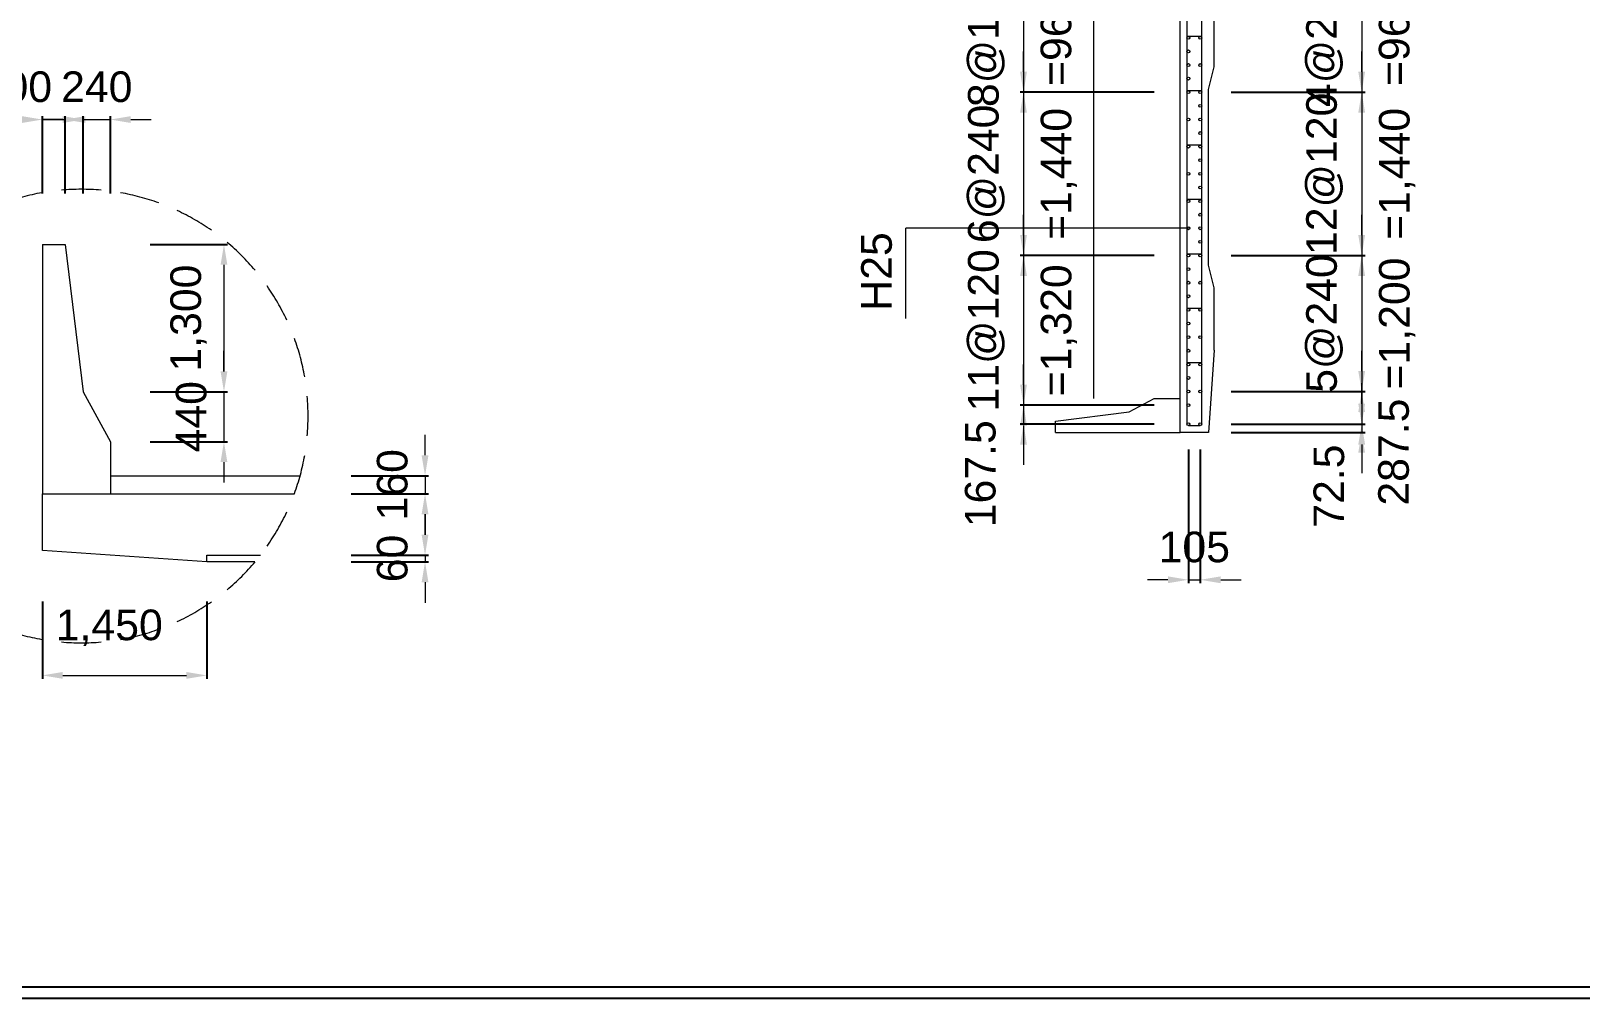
# Model space of a CAD drawing. Header units: metres. Extents: x 674733 to 752233, y -201459 to -147459.
# Drawn here: x 699027 to 712691, y -201459 to -192930 of the extents above; entities that cross this region are included whole.
import ezdxf

# ---------------------------------------------------------------- set-up
doc = ezdxf.new("R2010")
doc.units = ezdxf.units.M
doc.header["$MEASUREMENT"] = 0
doc.layers.get('Defpoints').update_dxf_attribs({"lineweight": 0})
for name, color, linetype, lineweight in [('A-DIM01', 1, 'Continuous', 0), ('Concrete', 4, 'Continuous', 0), ('Dimension Line', 2, 'Continuous', 0), ('L3', 6, 'Continuous', 0), ('Steel Girder', 6, 'Continuous', 0)]:
    doc.layers.add(name, color=color, linetype=linetype, lineweight=lineweight)
doc.styles.add('style2', font='arial.ttf')
doc.styles.add('돋움', font='')
doc.styles.get('돋움').set_extended_font_data('Dotum')
doc.dimstyles.new('DIM01', dxfattribs={"dimtxt": 3.5, "dimasz": 0.8, "dimexe": 2, "dimexo": 10, "dimgap": 1.25, "dimtad": 1, "dimdec": 0, "dimzin": 0, "dimtxsty": '돋움', "dimcen": 0.09, "dimclrd": 1, "dimclre": 1, "dimclrt": 256, "dimadec": 0, "dimazin": 0, "dimtfac": 0.072, "dimtdec": 0, "dimtix": 1, "dimtmove": 2, "dimatfit": 3, "dimfxl": 1, "dimtolj": 1, "dimtzin": 0, "dimlwd": -1, "dimarcsym": 0})

# ---------------------------------------------------------------- blocks, each defined once
blk = doc.blocks.new('*U125')
at = {"layer": 'Dimension Line'}
for start, end in [(105, 110), (100, 105), (90, 95), (85, 90), (75, 80), (70, 75), (115, 120), (60, 65), (120, 125), (55, 60), (130, 135), (45, 50), (135, 140), (40, 45), (145, 150), (30, 35), (150, 155), (25, 30), (160, 165), (15, 20), (165, 170), (10, 15), (175, 180), (0, 5), (0, 5), (180, 185), (355, 0), (190, 195), (345, 350), (195, 200), (340, 345), (205, 210), (330, 335), (210, 215), (325, 330), (220, 225), (315, 320), (225, 230), (310, 315), (235, 240), (300, 305), (240, 245), (295, 300), (250, 255), (285, 290), (255, 260), (265, 270), (270, 275), (280, 285)]:
    blk.add_arc((-0.000011, -0.000025, 0.000035), 500, start, end, dxfattribs=at)
blk = doc.blocks.new('*D344')
at = {"layer": 'A-DIM01', "color": 1}
for p, q in [((707776.516866, -192329.944444), (707776.516866, -192149.944444)), ((707776.516866, -192509.944444), (707776.516866, -193469.944444)), ((707776.516866, -193649.944444), (707776.516866, -193829.944444))]:
    blk.add_line(p, q, dxfattribs=at)
at = {"layer": 'A-DIM01', "color": 1, "lineweight": -2}
for p, q in [((708927.145002, -192509.944444), (707746.516866, -192509.944444)), ((708927.145002, -193469.944444), (707746.516866, -193469.944444))]:
    blk.add_line(p, q, dxfattribs=at)
at = {"layer": 'A-DIM01', "color": 1}
for points in [[(707746.516866, -192329.944444), (707806.516866, -192329.944444), (707776.516866, -192509.944444)], [(707746.516866, -193649.944444), (707806.516866, -193649.944444), (707776.516866, -193469.944444)]]:
    blk.add_solid(points, dxfattribs=at)
at = {"layer": 'Defpoints', "color": 0}
for p in [(709077.145002, -192509.944444), (707776.516866, -193469.944444), (709077.145002, -193469.944444)]:
    blk.add_point(p, dxfattribs=at)
at = {"layer": 'A-DIM01', "color": 7, "char_height": 270, "attachment_point": 5, "rotation": 90, "style": 'style2'}
for s, insert in [('\\A1;8@120', (707449.340877, -192989.944444)), ('\\A1;=960', (708064.371572, -192989.944444))]:
    blk.add_mtext(s, dxfattribs=dict(at, insert=insert))
blk = doc.blocks.new('*D346')
at = {"layer": 'A-DIM01', "color": 1}
for p, q in [((707776.516866, -193289.944444), (707776.516866, -193109.944444)), ((707776.516866, -193469.944444), (707776.516866, -194909.944444)), ((707776.516866, -195089.944444), (707776.516866, -195269.944444))]:
    blk.add_line(p, q, dxfattribs=at)
at = {"layer": 'A-DIM01', "color": 1, "lineweight": -2}
for p, q in [((708927.145002, -193469.944444), (707746.516866, -193469.944444)), ((708927.145002, -194909.944444), (707746.516866, -194909.944444))]:
    blk.add_line(p, q, dxfattribs=at)
at = {"layer": 'A-DIM01', "color": 1}
for points in [[(707746.516866, -193289.944444), (707806.516866, -193289.944444), (707776.516866, -193469.944444)], [(707746.516866, -195089.944444), (707806.516866, -195089.944444), (707776.516866, -194909.944444)]]:
    blk.add_solid(points, dxfattribs=at)
at = {"layer": 'Defpoints', "color": 0}
for p in [(709077.145002, -193469.944444), (707776.516866, -194909.944444), (709077.145002, -194909.944444)]:
    blk.add_point(p, dxfattribs=at)
at = {"layer": 'A-DIM01', "color": 7, "char_height": 270, "attachment_point": 5, "rotation": 90, "style": 'style2'}
for s, insert in [('\\A1;6@240', (707449.340877, -194189.944444)), ('\\A1;=1,440', (708088.77471, -194189.944444))]:
    blk.add_mtext(s, dxfattribs=dict(at, insert=insert))
blk = doc.blocks.new('*D348')
at = {"layer": 'A-DIM01', "color": 1}
for p, q in [((707776.516866, -194729.944444), (707776.516866, -194549.944444)), ((707776.516866, -194909.944444), (707776.516866, -196229.944444)), ((707776.516866, -196409.944444), (707776.516866, -196589.944444))]:
    blk.add_line(p, q, dxfattribs=at)
at = {"layer": 'A-DIM01', "color": 1, "lineweight": -2}
for p, q in [((708927.145002, -194909.944444), (707746.516866, -194909.944444)), ((708927.145002, -196229.944444), (707746.516866, -196229.944444))]:
    blk.add_line(p, q, dxfattribs=at)
at = {"layer": 'A-DIM01', "color": 1}
for points in [[(707746.516866, -194729.944444), (707806.516866, -194729.944444), (707776.516866, -194909.944444)], [(707746.516866, -196409.944444), (707806.516866, -196409.944444), (707776.516866, -196229.944444)]]:
    blk.add_solid(points, dxfattribs=at)
at = {"layer": 'Defpoints', "color": 0}
for p in [(709077.145002, -194909.944444), (707776.516866, -196229.944444), (709077.145002, -196229.944444)]:
    blk.add_point(p, dxfattribs=at)
at = {"layer": 'A-DIM01', "color": 7, "char_height": 270, "attachment_point": 5, "rotation": 90, "style": 'style2'}
for s, insert in [('\\A1;11@120', (707449.340877, -195569.944444)), ('\\A1;=1,320', (708088.77471, -195569.944444))]:
    blk.add_mtext(s, dxfattribs=dict(at, insert=insert))
blk = doc.blocks.new('*D350')
at = {"layer": 'A-DIM01', "color": 1}
for p, q in [((707776.516866, -196049.944444), (707776.516866, -195869.944444)), ((707776.516866, -196229.944444), (707776.516866, -196397.444444)), ((707776.516866, -196577.444444), (707776.516866, -196757.444444))]:
    blk.add_line(p, q, dxfattribs=at)
at = {"layer": 'A-DIM01', "color": 1, "lineweight": -2}
for p, q in [((708927.145002, -196229.944444), (707746.516866, -196229.944444)), ((708927.145002, -196397.444444), (707746.516866, -196397.444444))]:
    blk.add_line(p, q, dxfattribs=at)
at = {"layer": 'A-DIM01', "color": 1}
for points in [[(707746.516866, -196049.944444), (707806.516866, -196049.944444), (707776.516866, -196229.944444)], [(707746.516866, -196577.444444), (707806.516866, -196577.444444), (707776.516866, -196397.444444)]]:
    blk.add_solid(points, dxfattribs=at)
at = {"layer": 'Defpoints', "color": 0}
for p in [(709077.145002, -196229.944444), (707776.516866, -196397.444444), (709077.145002, -196397.444444)]:
    blk.add_point(p, dxfattribs=at)
at = {"layer": 'A-DIM01', "color": 7, "insert": (707396.759021, -196834.610677), "char_height": 270, "attachment_point": 5, "rotation": 90, "style": 'style2'}
blk.add_mtext('\\A1;167.5', dxfattribs=at)
blk = doc.blocks.new('*D352')
at = {"layer": 'A-DIM01', "color": 1, "lineweight": -2}
for p, q in [((709229.645002, -196619.944444), (709229.645002, -197800.200717)), ((709334.645002, -196619.944444), (709334.645002, -197800.200717))]:
    blk.add_line(p, q, dxfattribs=at)
at = {"layer": 'A-DIM01', "color": 1}
for p, q in [((709049.645002, -197770.200717), (708869.645002, -197770.200717)), ((709229.645002, -197770.200717), (709334.645002, -197770.200717)), ((709514.645002, -197770.200717), (709694.645002, -197770.200717))]:
    blk.add_line(p, q, dxfattribs=at)
for points in [[(709049.645002, -197740.200717), (709049.645002, -197800.200717), (709229.645002, -197770.200717)], [(709514.645002, -197740.200717), (709514.645002, -197800.200717), (709334.645002, -197770.200717)]]:
    blk.add_solid(points, dxfattribs=at)
at = {"layer": 'Defpoints', "color": 0}
for p in [(709229.645002, -196469.944444), (709334.645002, -196469.944444), (709334.645002, -197770.200717)]:
    blk.add_point(p, dxfattribs=at)
at = {"layer": 'A-DIM01', "color": 7, "insert": (709282.145002, -197482.346011), "char_height": 270, "attachment_point": 5, "style": 'style2'}
blk.add_mtext('\\A1;105', dxfattribs=at)
blk = doc.blocks.new('*D370')
at = {"layer": 'A-DIM01', "color": 1}
for p, q in [((710757.773139, -192329.944444), (710757.773139, -192149.944444)), ((710757.773139, -192509.944444), (710757.773139, -193469.944444)), ((710757.773139, -193649.944444), (710757.773139, -193829.944444))]:
    blk.add_line(p, q, dxfattribs=at)
at = {"layer": 'A-DIM01', "color": 1, "lineweight": -2}
for p, q in [((709607.145002, -192509.944444), (710787.773139, -192509.944444)), ((709607.145002, -193469.944444), (710787.773139, -193469.944444))]:
    blk.add_line(p, q, dxfattribs=at)
at = {"layer": 'A-DIM01', "color": 1}
for points in [[(710727.773139, -192329.944444), (710787.773139, -192329.944444), (710757.773139, -192509.944444)], [(710727.773139, -193649.944444), (710787.773139, -193649.944444), (710757.773139, -193469.944444)]]:
    blk.add_solid(points, dxfattribs=at)
at = {"layer": 'Defpoints', "color": 0}
for p in [(709457.145002, -192509.944444), (709457.145002, -193469.944444), (710757.773139, -193469.944444)]:
    blk.add_point(p, dxfattribs=at)
at = {"layer": 'A-DIM01', "color": 7, "char_height": 270, "attachment_point": 5, "rotation": 90, "style": 'style2'}
for s, insert in [('\\A1;4@240', (710430.59715, -192989.944444)), ('\\A1;=960', (711045.627846, -192989.944444))]:
    blk.add_mtext(s, dxfattribs=dict(at, insert=insert))
blk = doc.blocks.new('*D372')
at = {"layer": 'A-DIM01', "color": 1}
for p, q in [((710757.773139, -193289.944444), (710757.773139, -193109.944444)), ((710757.773139, -193469.944444), (710757.773139, -194909.944444)), ((710757.773139, -195089.944444), (710757.773139, -195269.944444))]:
    blk.add_line(p, q, dxfattribs=at)
at = {"layer": 'A-DIM01', "color": 1, "lineweight": -2}
for p, q in [((709607.145002, -193469.944444), (710787.773139, -193469.944444)), ((709607.145002, -194909.944444), (710787.773139, -194909.944444))]:
    blk.add_line(p, q, dxfattribs=at)
at = {"layer": 'A-DIM01', "color": 1}
for points in [[(710727.773139, -193289.944444), (710787.773139, -193289.944444), (710757.773139, -193469.944444)], [(710727.773139, -195089.944444), (710787.773139, -195089.944444), (710757.773139, -194909.944444)]]:
    blk.add_solid(points, dxfattribs=at)
at = {"layer": 'Defpoints', "color": 0}
for p in [(709457.145002, -193469.944444), (709457.145002, -194909.944444), (710757.773139, -194909.944444)]:
    blk.add_point(p, dxfattribs=at)
at = {"layer": 'A-DIM01', "color": 7, "char_height": 270, "attachment_point": 5, "rotation": 90, "style": 'style2'}
for s, insert in [('\\A1;12@120', (710430.59715, -194189.944444)), ('\\A1;=1,440', (711070.030984, -194189.944444))]:
    blk.add_mtext(s, dxfattribs=dict(at, insert=insert))
blk = doc.blocks.new('*D374')
at = {"layer": 'A-DIM01', "color": 1}
for p, q in [((710757.773139, -194729.944444), (710757.773139, -194549.944444)), ((710757.773139, -194909.944444), (710757.773139, -196109.944444)), ((710757.773139, -196289.944444), (710757.773139, -196469.944444))]:
    blk.add_line(p, q, dxfattribs=at)
at = {"layer": 'A-DIM01', "color": 1, "lineweight": -2}
for p, q in [((709607.145002, -194909.944444), (710787.773139, -194909.944444)), ((709607.145002, -196109.944444), (710787.773139, -196109.944444))]:
    blk.add_line(p, q, dxfattribs=at)
at = {"layer": 'A-DIM01', "color": 1}
for points in [[(710727.773139, -194729.944444), (710787.773139, -194729.944444), (710757.773139, -194909.944444)], [(710727.773139, -196289.944444), (710787.773139, -196289.944444), (710757.773139, -196109.944444)]]:
    blk.add_solid(points, dxfattribs=at)
at = {"layer": 'Defpoints', "color": 0}
for p in [(709457.145002, -194909.944444), (709457.145002, -196109.944444), (710757.773139, -196109.944444)]:
    blk.add_point(p, dxfattribs=at)
at = {"layer": 'A-DIM01', "color": 7, "char_height": 270, "attachment_point": 5, "rotation": 90, "style": 'style2'}
for s, insert in [('\\A1;5@240', (710430.59715, -195509.944444)), ('\\A1;=1,200', (711070.030984, -195509.944444))]:
    blk.add_mtext(s, dxfattribs=dict(at, insert=insert))
blk = doc.blocks.new('*D376')
at = {"layer": 'A-DIM01', "color": 1}
for p, q in [((710757.773139, -195929.944444), (710757.773139, -195749.944444)), ((710757.773139, -196109.944444), (710757.773139, -196397.444444)), ((710757.773139, -196577.444444), (710757.773139, -196757.444444))]:
    blk.add_line(p, q, dxfattribs=at)
at = {"layer": 'A-DIM01', "color": 1, "lineweight": -2}
for p, q in [((709607.145002, -196109.944444), (710787.773139, -196109.944444)), ((709607.145002, -196397.444444), (710787.773139, -196397.444444))]:
    blk.add_line(p, q, dxfattribs=at)
at = {"layer": 'A-DIM01', "color": 1}
for points in [[(710727.773139, -195929.944444), (710787.773139, -195929.944444), (710757.773139, -196109.944444)], [(710727.773139, -196577.444444), (710787.773139, -196577.444444), (710757.773139, -196397.444444)]]:
    blk.add_solid(points, dxfattribs=at)
at = {"layer": 'Defpoints', "color": 0}
for p in [(709457.145002, -196109.944444), (709457.145002, -196397.444444), (710757.773139, -196397.444444)]:
    blk.add_point(p, dxfattribs=at)
at = {"layer": 'A-DIM01', "color": 7, "insert": (711040.242337, -196644.099181), "char_height": 270, "attachment_point": 5, "rotation": 90, "style": 'style2'}
blk.add_mtext('\\A1;287.5', dxfattribs=at)
blk = doc.blocks.new('*D378')
at = {"layer": 'A-DIM01', "color": 1}
for p, q in [((710757.773139, -196217.444444), (710757.773139, -196037.444444)), ((710757.773139, -196397.444444), (710757.773139, -196469.944444)), ((710757.773139, -196649.944444), (710757.773139, -196829.944444))]:
    blk.add_line(p, q, dxfattribs=at)
at = {"layer": 'A-DIM01', "color": 1, "lineweight": -2}
for p, q in [((709607.145002, -196397.444444), (710787.773139, -196397.444444)), ((709607.145002, -196469.944444), (710787.773139, -196469.944444))]:
    blk.add_line(p, q, dxfattribs=at)
at = {"layer": 'A-DIM01', "color": 1}
for points in [[(710727.773139, -196217.444444), (710787.773139, -196217.444444), (710757.773139, -196397.444444)], [(710727.773139, -196649.944444), (710787.773139, -196649.944444), (710757.773139, -196469.944444)]]:
    blk.add_solid(points, dxfattribs=at)
at = {"layer": 'Defpoints', "color": 0}
for p in [(709457.145002, -196397.444444), (709457.145002, -196469.944444), (710757.773139, -196469.944444)]:
    blk.add_point(p, dxfattribs=at)
at = {"layer": 'A-DIM01', "color": 7, "insert": (710469.918432, -196944.110291), "char_height": 270, "attachment_point": 5, "rotation": 90, "style": 'style2'}
blk.add_mtext('\\A1;72.5', dxfattribs=at)
blk = doc.blocks.new('*D438')
at = {"layer": 'A-DIM01', "color": 1}
for p, q in [((698946.946066, -193711.042575), (698766.946066, -193711.042575)), ((699126.946066, -193711.042575), (699326.946066, -193711.042575)), ((699506.946066, -193711.042575), (699686.946066, -193711.042575))]:
    blk.add_line(p, q, dxfattribs=at)
at = {"layer": 'A-DIM01', "color": 1, "lineweight": -2}
for p, q in [((699126.946066, -194362.170712), (699126.946066, -193681.042575)), ((699326.946066, -194362.170712), (699326.946066, -193681.042575))]:
    blk.add_line(p, q, dxfattribs=at)
at = {"layer": 'A-DIM01', "color": 1}
for points in [[(698946.946066, -193681.042575), (698946.946066, -193741.042575), (699126.946066, -193711.042575)], [(699506.946066, -193681.042575), (699506.946066, -193741.042575), (699326.946066, -193711.042575)]]:
    blk.add_solid(points, dxfattribs=at)
at = {"layer": 'Defpoints', "color": 0}
for p in [(699326.946066, -193711.042575), (699126.946066, -194512.170712), (699326.946066, -194512.170712)]:
    blk.add_point(p, dxfattribs=at)
at = {"layer": 'A-DIM01', "color": 7, "insert": (698898.208714, -193423.187868), "char_height": 270, "attachment_point": 5, "style": 'style2'}
blk.add_mtext('\\A1;200', dxfattribs=at)
blk = doc.blocks.new('*D440')
at = {"layer": 'A-DIM01', "color": 1}
for p, q in [((699306.946066, -193711.042575), (699126.946066, -193711.042575)), ((699486.946066, -193711.042575), (699726.946066, -193711.042575)), ((699906.946066, -193711.042575), (700086.946066, -193711.042575))]:
    blk.add_line(p, q, dxfattribs=at)
at = {"layer": 'A-DIM01', "color": 1, "lineweight": -2}
for p, q in [((699486.946066, -194362.170712), (699486.946066, -193681.042575)), ((699726.946066, -194362.170712), (699726.946066, -193681.042575))]:
    blk.add_line(p, q, dxfattribs=at)
at = {"layer": 'A-DIM01', "color": 1}
for points in [[(699306.946066, -193681.042575), (699306.946066, -193741.042575), (699486.946066, -193711.042575)], [(699906.946066, -193681.042575), (699906.946066, -193741.042575), (699726.946066, -193711.042575)]]:
    blk.add_solid(points, dxfattribs=at)
at = {"layer": 'Defpoints', "color": 0}
for p in [(699726.946066, -193711.042575), (699486.946066, -194512.170712), (699726.946066, -194512.170712)]:
    blk.add_point(p, dxfattribs=at)
at = {"layer": 'A-DIM01', "color": 7, "insert": (699606.946066, -193423.187868), "char_height": 270, "attachment_point": 5, "style": 'style2'}
blk.add_mtext('\\A1;240', dxfattribs=at)
blk = doc.blocks.new('*D442')
at = {"layer": 'A-DIM01', "color": 1, "lineweight": -2}
for p, q in [((700076.946066, -194812.170712), (700758.074203, -194812.170712)), ((700076.946066, -196112.170712), (700758.074203, -196112.170712))]:
    blk.add_line(p, q, dxfattribs=at)
at = {"layer": 'A-DIM01', "color": 1}
blk.add_line((700728.074203, -194992.170712), (700728.074203, -195932.170712), dxfattribs=at)
for points in [[(700698.074203, -194992.170712), (700758.074203, -194992.170712), (700728.074203, -194812.170712)], [(700698.074203, -195932.170712), (700758.074203, -195932.170712), (700728.074203, -196112.170712)]]:
    blk.add_solid(points, dxfattribs=at)
at = {"layer": 'Defpoints', "color": 0}
for p in [(699926.946066, -194812.170712), (699926.946066, -196112.170712), (700728.074203, -196112.170712)]:
    blk.add_point(p, dxfattribs=at)
at = {"layer": 'A-DIM01', "color": 7, "insert": (700415.816359, -195462.170712), "char_height": 270, "attachment_point": 5, "rotation": 90, "style": 'style2'}
blk.add_mtext('\\A1;1,300', dxfattribs=at)
blk = doc.blocks.new('*D444')
at = {"layer": 'A-DIM01', "color": 1}
for p, q in [((700728.074203, -195932.170712), (700728.074203, -195752.170712)), ((700728.074203, -196112.170712), (700728.074203, -196552.170712)), ((700728.074203, -196732.170712), (700728.074203, -196912.170712))]:
    blk.add_line(p, q, dxfattribs=at)
at = {"layer": 'A-DIM01', "color": 1, "lineweight": -2}
for p, q in [((700076.946066, -196112.170712), (700758.074203, -196112.170712)), ((700076.946066, -196552.170712), (700758.074203, -196552.170712))]:
    blk.add_line(p, q, dxfattribs=at)
at = {"layer": 'A-DIM01', "color": 1}
for points in [[(700698.074203, -195932.170712), (700758.074203, -195932.170712), (700728.074203, -196112.170712)], [(700698.074203, -196732.170712), (700758.074203, -196732.170712), (700728.074203, -196552.170712)]]:
    blk.add_solid(points, dxfattribs=at)
at = {"layer": 'Defpoints', "color": 0}
for p in [(699926.946066, -196112.170712), (699926.946066, -196552.170712), (700728.074203, -196552.170712)]:
    blk.add_point(p, dxfattribs=at)
at = {"layer": 'A-DIM01', "color": 7, "insert": (700440.219496, -196332.170712), "char_height": 270, "attachment_point": 5, "rotation": 90, "style": 'style2'}
blk.add_mtext('\\A1;440', dxfattribs=at)
blk = doc.blocks.new('*D446')
at = {"layer": 'A-DIM01', "color": 1}
for p, q in [((702500.619044, -196672.170712), (702500.619044, -196492.170712)), ((702500.619044, -196852.170712), (702500.619044, -197012.170712)), ((702500.619044, -197192.170712), (702500.619044, -197372.170712))]:
    blk.add_line(p, q, dxfattribs=at)
at = {"layer": 'A-DIM01', "color": 1, "lineweight": -2}
for p, q in [((701849.490907, -196852.170712), (702530.619044, -196852.170712)), ((701849.490907, -197012.170712), (702530.619044, -197012.170712))]:
    blk.add_line(p, q, dxfattribs=at)
at = {"layer": 'A-DIM01', "color": 1}
for points in [[(702470.619044, -196672.170712), (702530.619044, -196672.170712), (702500.619044, -196852.170712)], [(702470.619044, -197192.170712), (702530.619044, -197192.170712), (702500.619044, -197012.170712)]]:
    blk.add_solid(points, dxfattribs=at)
at = {"layer": 'Defpoints', "color": 0}
for p in [(701699.490907, -196852.170712), (701699.490907, -197012.170712), (702500.619044, -197012.170712)]:
    blk.add_point(p, dxfattribs=at)
at = {"layer": 'A-DIM01', "color": 7, "insert": (702212.764338, -196932.170712), "char_height": 270, "attachment_point": 5, "rotation": 90, "style": 'style2'}
blk.add_mtext('\\A1;160', dxfattribs=at)
blk = doc.blocks.new('*D448')
at = {"layer": 'A-DIM01', "color": 1}
for p, q in [((702500.619044, -197372.170712), (702500.619044, -197192.170712)), ((702500.619044, -197552.170712), (702500.619044, -197612.170712)), ((702500.619044, -197792.170712), (702500.619044, -197972.170712))]:
    blk.add_line(p, q, dxfattribs=at)
at = {"layer": 'A-DIM01', "color": 1, "lineweight": -2}
for p, q in [((701849.490907, -197552.170712), (702530.619044, -197552.170712)), ((701849.490907, -197612.170712), (702530.619044, -197612.170712))]:
    blk.add_line(p, q, dxfattribs=at)
at = {"layer": 'A-DIM01', "color": 1}
for points in [[(702470.619044, -197372.170712), (702530.619044, -197372.170712), (702500.619044, -197552.170712)], [(702470.619044, -197792.170712), (702530.619044, -197792.170712), (702500.619044, -197612.170712)]]:
    blk.add_solid(points, dxfattribs=at)
at = {"layer": 'Defpoints', "color": 0}
for p in [(701699.490907, -197552.170712), (701699.490907, -197612.170712), (702500.619044, -197612.170712)]:
    blk.add_point(p, dxfattribs=at)
at = {"layer": 'A-DIM01', "color": 7, "insert": (702212.764338, -197582.170712), "char_height": 270, "attachment_point": 5, "rotation": 90, "style": 'style2'}
blk.add_mtext('\\A1;60', dxfattribs=at)
blk = doc.blocks.new('*D454')
at = {"layer": 'A-DIM01', "color": 1, "lineweight": -2}
for p, q in [((699126.946066, -197962.170712), (699126.946066, -198643.298849)), ((700576.946066, -197962.170712), (700576.946066, -198643.298849))]:
    blk.add_line(p, q, dxfattribs=at)
at = {"layer": 'A-DIM01', "color": 1}
blk.add_line((699306.946066, -198613.298849), (700396.946066, -198613.298849), dxfattribs=at)
for points in [[(699306.946066, -198583.298849), (699306.946066, -198643.298849), (699126.946066, -198613.298849)], [(700396.946066, -198583.298849), (700396.946066, -198643.298849), (700576.946066, -198613.298849)]]:
    blk.add_solid(points, dxfattribs=at)
at = {"layer": 'Defpoints', "color": 0}
for p in [(699126.946066, -197812.170712), (700576.946066, -197812.170712), (700576.946066, -198613.298849)]:
    blk.add_point(p, dxfattribs=at)
at = {"layer": 'A-DIM01', "color": 7, "insert": (699716.773088, -198192.869108), "char_height": 270, "attachment_point": 5, "style": 'style2'}
blk.add_mtext('\\A1;1,450', dxfattribs=at)

msp = doc.modelspace()

# ---------------------------------------------------------------- linework, layer by layer
for p, q in [((674832.93221, -201358.579537), (752132.93221, -201358.579537)), ((674732.93221, -201458.579537), (752232.93221, -201458.579537))]:
    msp.add_line(p, q)
at = {"layer": 'Concrete'}
for p, q in [((709157.145002, -196469.944444), (709157.145002, -184469.944444)), ((708397.145002, -196169.944444), (708397.145002, -184769.944444)), ((709457.145002, -193244.944444), (709457.145002, -192694.944444)), ((709407.145002, -193444.944444), (709457.145002, -193244.944444)), ((709407.145002, -194994.944444), (709407.145002, -193444.944444)), ((709457.145002, -195194.944444), (709407.145002, -194994.944444)), ((709457.145002, -195744.944444), (709457.145002, -195194.944444)), ((709457.145002, -195744.944444), (709407.145002, -196469.944444)), ((708707.145002, -196289.944444), (708927.145002, -196169.944444)), ((708927.145002, -196169.944444), (709157.145002, -196169.944444)), ((708057.145002, -196369.944444), (708707.145002, -196289.944444)), ((708057.145002, -196469.944444), (708057.145002, -196369.944444)), ((708057.145002, -196469.944444), (709157.145002, -196469.944444)), ((709407.145002, -196469.944444), (709157.145002, -196469.944444))]:
    msp.add_line(p, q, dxfattribs=at)
at = {"layer": 'Concrete', "ltscale": 2}
for p, q in [((699126.946066, -194812.170712), (699126.946066, -197012.170712)), ((699126.946066, -194812.170712), (699326.946066, -194812.170712)), ((699326.946066, -194812.170712), (699486.946066, -196112.170712)), ((699486.946066, -196112.170712), (699726.946066, -196552.170712)), ((699726.946066, -196552.170712), (699726.946066, -197012.170712)), ((699726.946066, -196852.170712), (701399.490907, -196852.170712)), ((699126.946066, -197512.170712), (699126.946066, -197012.170712)), ((699126.946066, -197012.170712), (701348.563952, -197012.170712)), ((700576.946066, -197612.170712), (699126.946066, -197512.170712))]:
    msp.add_line(p, q, dxfattribs=at)
at = {"layer": 'Dimension Line'}
for p in [(706738.268744, -195466.142111), (709229.645002, -194669.944444)]:
    msp.add_line(p, (706738.268744, -194669.944444), dxfattribs=at)
at = {"layer": 'L3'}
for p, q in [((709217.145002, -184542.444444), (709217.145002, -196397.444444)), ((709347.145002, -196397.444444), (709347.145002, -184542.444444)), ((709347.145002, -192977.444444), (709217.145002, -192977.444444)), ((709347.145002, -193457.444444), (709217.145002, -193457.444444)), ((709347.145002, -193937.444444), (709217.145002, -193937.444444)), ((709347.145002, -194417.444444), (709217.145002, -194417.444444)), ((709347.145002, -194897.444444), (709217.145002, -194897.444444)), ((709347.145002, -195377.444444), (709217.145002, -195377.444444)), ((709347.145002, -195857.444444), (709217.145002, -195857.444444)), ((709229.645002, -196409.944444), (709334.645002, -196409.944444))]:
    msp.add_line(p, q, dxfattribs=at)
for centre in [(709229.645002, -192989.944444), (709334.645002, -192989.944444), (709229.645002, -193109.944444), (709229.645002, -193229.944444), (709229.645002, -193349.944444), (709334.645002, -193229.944444), (709229.645002, -193469.944444), (709334.645002, -193469.944444), (709334.645002, -193589.944444), (709229.645002, -193709.944444), (709334.645002, -193709.944444), (709334.645002, -193829.944444), (709229.645002, -193949.944444), (709334.645002, -193949.944444), (709334.645002, -194069.944444), (709229.645002, -194189.944444), (709334.645002, -194189.944444), (709334.645002, -194309.944444), (709229.645002, -194429.944444), (709334.645002, -194429.944444), (709334.645002, -194549.944444), (709229.645002, -194669.944444), (709334.645002, -194669.944444), (709334.645002, -194789.944444), (709229.645002, -194909.944444), (709334.645002, -194909.944444), (709229.645002, -195029.944444), (709229.645002, -195149.944444), (709229.645002, -195269.944444), (709334.645002, -195149.944444), (709229.645002, -195389.944444), (709334.645002, -195389.944444), (709229.645002, -195509.944444), (709229.645002, -195629.944444), (709334.645002, -195629.944444), (709229.645002, -195749.944444), (709229.645002, -195869.944444), (709334.645002, -195869.944444), (709229.645002, -195989.944444), (709229.645002, -196109.944444), (709229.645002, -196229.944444), (709334.645002, -196109.944444), (709229.645002, -196397.444444), (709334.645002, -196397.444444)]:
    msp.add_circle(centre, 12.5, dxfattribs=at)
at = {"layer": 'Steel Girder', "ltscale": 2}
for p, q in [((700576.946066, -197612.170712), (700576.946066, -197552.170712)), ((700576.946066, -197552.170712), (701050.031908, -197552.170712)), ((701001.594251, -197612.170712), (700576.946066, -197612.170712))]:
    msp.add_line(p, q, dxfattribs=at)

# ---------------------------------------------------------------- block references
at = {"layer": 'Dimension Line', "xscale": 4, "yscale": 4, "zscale": 4}
msp.add_blockref('*U125', (699469.917241, -196326.104753), dxfattribs=at)

# ---------------------------------------------------------------- texts
at = {"layer": 'A-DIM01', "color": 7, "style": 'style2'}
msp.add_text('H25', height=270, rotation=90, dxfattribs=at).set_placement((706615.386301, -195397.000892))

# ---------------------------------------------------------------- dimensions: what is measured, and where the dimension line sits
at = {"layer": 'A-DIM01', "color": 1}
for base, p1, p2, text, picture, middle in [((707776.516866, -193469.944444), (709077.145002, -192509.944444), (709077.145002, -193469.944444), '8@120\\X=960', '*D344', (707776.516866, -192989.944444)), ((710757.773139, -193469.944444), (709457.145002, -192509.944444), (709457.145002, -193469.944444), '4@240\\X=960', '*D370', (710757.773139, -192989.944444)), ((707776.516866, -194909.944444), (709077.145002, -193469.944444), (709077.145002, -194909.944444), '6@240\\X=1,440', '*D346', (707776.516866, -194189.944444)), ((710757.773139, -194909.944444), (709457.145002, -193469.944444), (709457.145002, -194909.944444), '12@120\\X=1,440', '*D372', (710757.773139, -194189.944444)), ((707776.516866, -196229.944444), (709077.145002, -194909.944444), (709077.145002, -196229.944444), '11@120\\X=1,320', '*D348', (707776.516866, -195569.944444)), ((710757.773139, -196109.944444), (709457.145002, -194909.944444), (709457.145002, -196109.944444), '5@240\\X=1,200', '*D374', (710757.773139, -195509.944444))]:
    dim = msp.add_linear_dim(base=base, p1=p1, p2=p2, angle=270, text=text, dimstyle='DIM01', override={"dimscale": 30, "dimtxt": 9, "dimasz": 6, "dimexe": 1, "dimexo": 5, "dimgap": 5, "dimtad": 0, "dimdsep": 46, "dimlunit": 6, "dimpost": '\\X', "dimtxsty": 'style2', "dimclrt": 7}, dxfattribs=at)
    dim.commit()
    dim.dimension.update_dxf_attribs({"geometry": picture, "text_midpoint": middle})
for base, p1, p2, picture, middle in [((699326.946066, -193711.042575), (699126.946066, -194512.170712), (699326.946066, -194512.170712), '*D438', (698898.208714, -193423.187868)), ((700576.946066, -198613.298849), (699126.946066, -197812.170712), (700576.946066, -197812.170712), '*D454', (699716.773088, -198192.869108))]:
    dim = msp.add_linear_dim(base=base, p1=p1, p2=p2, dimstyle='DIM01', override={"dimscale": 30, "dimtxt": 9, "dimasz": 6, "dimexe": 1, "dimexo": 5, "dimgap": 5, "dimdsep": 46, "dimlunit": 6, "dimtxsty": 'style2', "dimclrt": 7}, dxfattribs=at)
    dim.commit()
    dim.dimension.update_dxf_attribs({"geometry": picture, "text_midpoint": middle, "dimtype": 160})
for base, p1, p2, picture, middle in [((699726.946066, -193711.042575), (699486.946066, -194512.170712), (699726.946066, -194512.170712), '*D440', (699606.946066, -193423.187868)), ((709334.645002, -197770.200717), (709229.645002, -196469.944444), (709334.645002, -196469.944444), '*D352', (709282.145002, -197482.346011))]:
    dim = msp.add_linear_dim(base=base, p1=p1, p2=p2, dimstyle='DIM01', override={"dimscale": 30, "dimtxt": 9, "dimasz": 6, "dimexe": 1, "dimexo": 5, "dimgap": 5, "dimdsep": 46, "dimlunit": 6, "dimtxsty": 'style2', "dimclrt": 7}, dxfattribs=at)
    dim.commit()
    dim.dimension.update_dxf_attribs({"geometry": picture, "text_midpoint": middle})
for base, p1, p2, picture, middle in [((700728.074203, -196112.170712), (699926.946066, -194812.170712), (699926.946066, -196112.170712), '*D442', (700415.816359, -195462.170712)), ((700728.074203, -196552.170712), (699926.946066, -196112.170712), (699926.946066, -196552.170712), '*D444', (700440.219496, -196332.170712)), ((702500.619044, -197012.170712), (701699.490907, -196852.170712), (701699.490907, -197012.170712), '*D446', (702212.764338, -196932.170712)), ((702500.619044, -197612.170712), (701699.490907, -197552.170712), (701699.490907, -197612.170712), '*D448', (702212.764338, -197582.170712))]:
    dim = msp.add_linear_dim(base=base, p1=p1, p2=p2, angle=270, dimstyle='DIM01', override={"dimscale": 30, "dimtxt": 9, "dimasz": 6, "dimexe": 1, "dimexo": 5, "dimgap": 5, "dimdsep": 46, "dimlunit": 6, "dimtxsty": 'style2', "dimclrt": 7}, dxfattribs=at)
    dim.commit()
    dim.dimension.update_dxf_attribs({"geometry": picture, "text_midpoint": middle})
for base, p1, p2, text, picture, middle in [((710757.773139, -196397.444444), (709457.145002, -196109.944444), (709457.145002, -196397.444444), '287.5', '*D376', (711040.242337, -196644.099181)), ((707776.516866, -196397.444444), (709077.145002, -196229.944444), (709077.145002, -196397.444444), '167.5', '*D350', (707396.759021, -196834.610677)), ((710757.773139, -196469.944444), (709457.145002, -196397.444444), (709457.145002, -196469.944444), '72.5', '*D378', (710469.918432, -196944.110291))]:
    dim = msp.add_linear_dim(base=base, p1=p1, p2=p2, angle=270, text=text, dimstyle='DIM01', override={"dimscale": 30, "dimtxt": 9, "dimasz": 6, "dimexe": 1, "dimexo": 5, "dimgap": 5, "dimdsep": 46, "dimlunit": 6, "dimtxsty": 'style2', "dimclrt": 7}, dxfattribs=at)
    dim.commit()
    dim.dimension.update_dxf_attribs({"geometry": picture, "text_midpoint": middle, "dimtype": 160})

doc.saveas('drawing.dxf')
